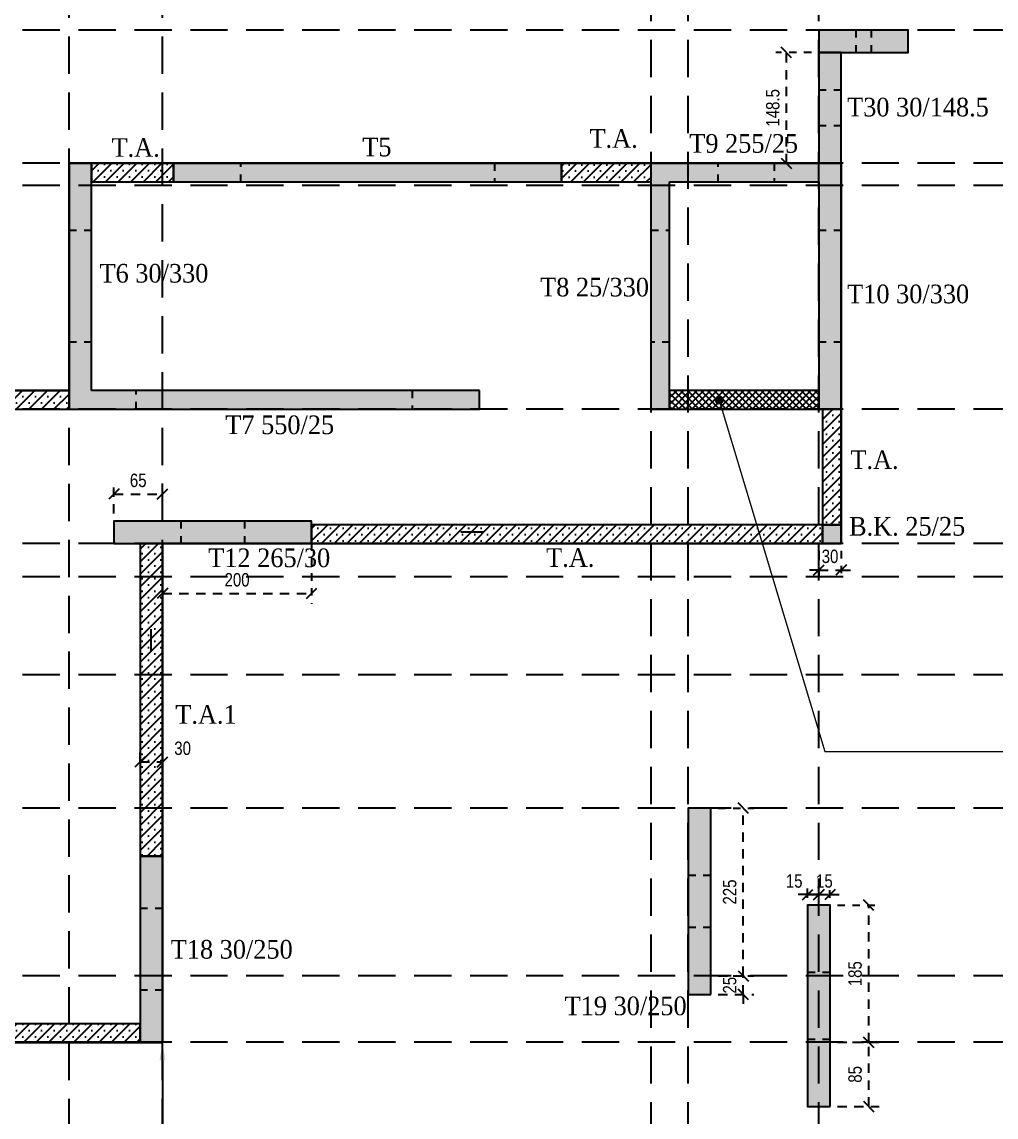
# Model space of a CAD drawing. Header units: millimetres. Extents: x -2171 to 1563, y -1758 to -1505.
# Drawn here: x -2093.51 to -2080.45, y -1614.83 to -1600.14 of the extents above; entities that cross this region are included whole.
import ezdxf

# ---------------------------------------------------------------- set-up
doc = ezdxf.new("R2010")
doc.units = ezdxf.units.MM
doc.header["$PDMODE"] = 32
for name, pattern in [('DASHDOT', [25.4, 12.7, -6.35, 0, -6.35]), ('Dashed Small', [282.222222, 141.111111, -141.111111]), ('DASHED2', [0.375, 0.25, -0.125]), ('DOT', [0.025, 0, -0.025]), ('HIDDEN', [0.375, 0.25, -0.125]), ('HIDDEN2', [0.1875, 0.125, -0.0625])]:
    doc.linetypes.add(name, pattern=pattern)
doc.layers.get('Defpoints').update_dxf_attribs({"color": 6})
for name, color, linetype in [('-S-AKSONES', 50, 'DASHDOT'), ('DIASTASEIS', 7, 'Continuous'), ('Fill_Col', 7, 'Continuous'), ('Geo_Beam', 7, 'Continuous'), ('Geo_Col', 7, 'Continuous'), ('Geo_Col_-1', 7, 'Continuous'), ('Geo_Lines', 7, 'Continuous'), ('Geo_Lines_0', 7, 'Continuous'), ('STAIRS', 9, 'Continuous'), ('STR-AXIS', 2, 'Continuous'), ('Text_Col_-1', 7, 'Continuous')]:
    doc.layers.add(name, color=color, linetype=linetype)
doc.layers.add('A-ANNO-DIMS', color=1, linetype='Continuous', lineweight=9)
doc.styles.add('1-100', font='arial.ttf', dxfattribs={"width": 0.8})
doc.styles.add('ag', font='arial.ttf', dxfattribs={"height": 0.25})
doc.styles.add('S1TmsNwRmn11_b_934_161', font='times.ttf', dxfattribs={"width": 0.933629, "height": 0.001087})
doc.styles.get("Standard").update_dxf_attribs({"font": 'tahoma.ttf'})
doc.dimstyles.new('CHRISTOFOROS', dxfattribs={"dimscale": 0.2, "dimtxt": 0.25, "dimasz": 0.6, "dimexe": 0, "dimexo": 0, "dimgap": 0, "dimtad": 0, "dimdec": 0, "dimlfac": 100, "dimzin": 0, "dimdsep": 46, "dimtxsty": 'ag', "dimblk": 'ARCHTICK', "dimcen": 0, "dimclrd": 256, "dimclre": 256, "dimclrt": 1, "dimaunit": 1, "dimadec": 0, "dimazin": 0, "dimtfac": 1, "dimtdec": 0, "dimtofl": 0, "dimtmove": 0, "dimatfit": 3, "dimfxl": 1, "dimtolj": 1, "dimtzin": 0, "dimlwd": -1, "dimlwe": -1, "dimarcsym": 0})
doc.dimstyles.new('Copy of 1-100', dxfattribs={"dimtxt": 0.18, "dimasz": 0.14, "dimexe": 0.14, "dimexo": 0.1, "dimgap": 0.09, "dimtad": 1, "dimdec": 0, "dimlfac": 100, "dimrnd": 5, "dimzin": 5, "dimdsep": 46, "dimtxsty": '1-100', "dimblk": 'OBLIQUE', "dimcen": 0.09, "dimclrd": 1, "dimclre": 1, "dimclrt": 2, "dimadec": 0, "dimazin": 0, "dimtfac": 1, "dimtdec": 0, "dimtix": 1, "dimtmove": 2, "dimatfit": 3, "dimfxl": 5, "dimfxlon": 1, "dimtolj": 1, "dimtzin": 5, "dimarcsym": 0})
doc.dimstyles.new('Copy(2) of Standard', dxfattribs={"dimscale": 96, "dimtxt": 0.003, "dimasz": 0.0025, "dimexe": 0.0008, "dimexo": 0.005, "dimgap": 0.0015, "dimtad": 1, "dimrnd": 0.05, "dimzin": 0, "dimdsep": 46, "dimtxsty": 'Standard', "dimcen": 0.001, "dimclrd": 256, "dimclrt": 256, "dimadec": 0, "dimazin": 0, "dimtfac": 1, "dimtofl": 0, "dimtmove": 0, "dimatfit": 3, "dimfxl": 5, "dimtolj": 1, "dimtzin": 0, "dimarcsym": 1})
pattern_1 = [(45, (-475.61914, 0), (-0.084189901, 0.084189901), []), (45, (-475.53495, 0), (-0.084189901, 0.084189901), [0, -0.1190625])]

# ---------------------------------------------------------------- blocks, each defined once
blk = doc.blocks.new('_Oblique')
at = {"color": 0, "linetype": 'ByBlock', "lineweight": -2}
blk.add_line((-0.5, -0.5), (0.5, 0.5), dxfattribs=at)
blk = doc.blocks.new('*D347')
at = {"layer": 'Defpoints', "color": 0, "ltscale": 0.5, "transparency": 16777216}
for p in [(-2082.825, -1611.846), (-2082.975, -1611.988), (-2082.825, -1611.988)]:
    blk.add_point(p, dxfattribs=at)
at = {"layer": 'DIASTASEIS', "color": 1, "linetype": 'HIDDEN', "lineweight": -2, "ltscale": 0.5, "transparency": 16777216}
blk.add_line((-2082.975, -1611.888), (-2082.975, -1611.706), dxfattribs=at)
at = {"layer": 'DIASTASEIS', "color": 1, "linetype": 'HIDDEN2', "lineweight": -2, "ltscale": 0.5, "transparency": 16777216}
blk.add_line((-2082.825, -1611.888), (-2082.825, -1611.706), dxfattribs=at)
at = {"layer": 'DIASTASEIS', "color": 1, "linetype": 'DASHED2', "lineweight": -2, "ltscale": 0.5, "transparency": 16777216}
for p, q in [((-2082.975, -1611.846), (-2083.115, -1611.846)), ((-2082.975, -1611.846), (-2082.825, -1611.846)), ((-2082.825, -1611.846), (-2082.685, -1611.846))]:
    blk.add_line(p, q, dxfattribs=at)
at = {"layer": 'DIASTASEIS', "color": 1, "lineweight": -2, "ltscale": 0.5, "transparency": 16777216, "xscale": 0.14, "yscale": 0.14, "zscale": 0.14}
blk.add_blockref('_Oblique', (-2082.975, -1611.846), dxfattribs=at)
at = {"layer": 'DIASTASEIS', "color": 1, "lineweight": -2, "ltscale": 0.5, "transparency": 16777216, "xscale": 0.14, "yscale": 0.14, "zscale": 0.14, "rotation": 180}
blk.add_blockref('_Oblique', (-2082.825, -1611.846), dxfattribs=at)
at = {"layer": 'DIASTASEIS', "color": 2, "ltscale": 0.5, "transparency": 16777216, "insert": (-2083.155, -1611.664), "char_height": 0.18, "attachment_point": 5, "style": '1-100'}
blk.add_mtext('\\A1;15', dxfattribs=at)
blk = doc.blocks.new('*D348')
at = {"layer": 'Defpoints', "color": 0, "ltscale": 0.5, "transparency": 16777216}
for p in [(-2084.274, -1612.936), (-2083.837, -1612.936), (-2084.274, -1613.186)]:
    blk.add_point(p, dxfattribs=at)
at = {"layer": 'DIASTASEIS', "color": 1, "linetype": 'DASHED2', "lineweight": -2, "ltscale": 0.5, "transparency": 16777216}
for p, q in [((-2083.837, -1612.936), (-2083.837, -1612.796)), ((-2083.837, -1613.186), (-2083.837, -1612.936)), ((-2083.837, -1613.186), (-2083.837, -1613.326))]:
    blk.add_line(p, q, dxfattribs=at)
at = {"layer": 'DIASTASEIS', "color": 1, "linetype": 'HIDDEN2', "lineweight": -2, "ltscale": 0.5, "transparency": 16777216}
blk.add_line((-2084.174, -1612.936), (-2083.697, -1612.936), dxfattribs=at)
at = {"layer": 'DIASTASEIS', "color": 1, "linetype": 'HIDDEN', "lineweight": -2, "ltscale": 0.5, "transparency": 16777216}
blk.add_line((-2084.174, -1613.186), (-2083.697, -1613.186), dxfattribs=at)
at = {"layer": 'DIASTASEIS', "color": 1, "lineweight": -2, "ltscale": 0.5, "transparency": 16777216, "xscale": 0.14, "yscale": 0.14, "zscale": 0.14}
for p, rotation in [((-2083.837, -1612.936), 270), ((-2083.837, -1613.186), 90)]:
    blk.add_blockref('_Oblique', p, dxfattribs=dict(at, rotation=rotation))
at = {"layer": 'DIASTASEIS', "color": 2, "ltscale": 0.5, "transparency": 16777216, "insert": (-2084.019, -1613.061), "char_height": 0.18, "attachment_point": 5, "rotation": 90, "style": '1-100'}
blk.add_mtext('\\A1;25', dxfattribs=at)
blk = doc.blocks.new('*D350')
at = {"layer": 'Defpoints', "color": 0, "ltscale": 0.5, "transparency": 16777216}
for p in [(-2082.675, -1613.826), (-2082.156, -1613.826), (-2082.675, -1614.688)]:
    blk.add_point(p, dxfattribs=at)
at = {"layer": 'DIASTASEIS', "color": 1, "linetype": 'HIDDEN2', "lineweight": -2, "ltscale": 0.5, "transparency": 16777216}
blk.add_line((-2082.575, -1613.826), (-2082.016, -1613.826), dxfattribs=at)
at = {"layer": 'DIASTASEIS', "color": 1, "linetype": 'DASHED2', "lineweight": -2, "ltscale": 0.5, "transparency": 16777216}
blk.add_line((-2082.156, -1614.688), (-2082.156, -1613.826), dxfattribs=at)
at = {"layer": 'DIASTASEIS', "color": 1, "linetype": 'HIDDEN', "lineweight": -2, "ltscale": 0.5, "transparency": 16777216}
blk.add_line((-2082.575, -1614.688), (-2082.016, -1614.688), dxfattribs=at)
at = {"layer": 'DIASTASEIS', "color": 1, "lineweight": -2, "ltscale": 0.5, "transparency": 16777216, "xscale": 0.14, "yscale": 0.14, "zscale": 0.14}
for p, rotation in [((-2082.156, -1613.826), 90), ((-2082.156, -1614.688), 270)]:
    blk.add_blockref('_Oblique', p, dxfattribs=dict(at, rotation=rotation))
at = {"layer": 'DIASTASEIS', "color": 2, "ltscale": 0.5, "transparency": 16777216, "insert": (-2082.338, -1614.257), "char_height": 0.18, "attachment_point": 5, "rotation": 90, "style": '1-100'}
blk.add_mtext('\\A1;85', dxfattribs=at)
blk = doc.blocks.new('*D355')
at = {"layer": 'Defpoints', "color": 0, "ltscale": 0.5, "transparency": 16777216}
for p in [(-2091.624, -1606.473), (-2092.274, -1606.836), (-2091.624, -1606.836)]:
    blk.add_point(p, dxfattribs=at)
at = {"layer": 'DIASTASEIS', "color": 1, "linetype": 'HIDDEN', "lineweight": -2, "ltscale": 0.5, "transparency": 16777216}
blk.add_line((-2092.274, -1606.736), (-2092.274, -1606.333), dxfattribs=at)
at = {"layer": 'DIASTASEIS', "color": 1, "linetype": 'HIDDEN2', "lineweight": -2, "ltscale": 0.5, "transparency": 16777216}
blk.add_line((-2091.624, -1606.736), (-2091.624, -1606.333), dxfattribs=at)
at = {"layer": 'DIASTASEIS', "color": 1, "linetype": 'DASHED2', "lineweight": -2, "ltscale": 0.5, "transparency": 16777216}
blk.add_line((-2092.274, -1606.473), (-2091.624, -1606.473), dxfattribs=at)
at = {"layer": 'DIASTASEIS', "color": 1, "lineweight": -2, "ltscale": 0.5, "transparency": 16777216, "xscale": 0.14, "yscale": 0.14, "zscale": 0.14, "rotation": 180}
blk.add_blockref('_Oblique', (-2092.274, -1606.473), dxfattribs=at)
at = {"layer": 'DIASTASEIS', "color": 1, "lineweight": -2, "ltscale": 0.5, "transparency": 16777216, "xscale": 0.14, "yscale": 0.14, "zscale": 0.14}
blk.add_blockref('_Oblique', (-2091.624, -1606.473), dxfattribs=at)
at = {"layer": 'DIASTASEIS', "color": 2, "ltscale": 0.5, "transparency": 16777216, "insert": (-2091.949, -1606.291), "char_height": 0.18, "attachment_point": 5, "style": '1-100'}
blk.add_mtext('\\A1;65', dxfattribs=at)
blk = doc.blocks.new('*D356')
at = {"layer": 'Defpoints', "color": 0, "ltscale": 0.5, "transparency": 16777216}
for p in [(-2082.824, -1607.136), (-2082.525, -1607.136), (-2082.525, -1607.492)]:
    blk.add_point(p, dxfattribs=at)
at = {"layer": 'DIASTASEIS', "color": 1, "linetype": 'HIDDEN', "lineweight": -2, "ltscale": 0.5, "transparency": 16777216}
blk.add_line((-2082.824, -1607.236), (-2082.824, -1607.632), dxfattribs=at)
at = {"layer": 'DIASTASEIS', "color": 1, "linetype": 'HIDDEN2', "lineweight": -2, "ltscale": 0.5, "transparency": 16777216}
blk.add_line((-2082.525, -1607.236), (-2082.525, -1607.632), dxfattribs=at)
at = {"layer": 'DIASTASEIS', "color": 1, "linetype": 'DASHED2', "lineweight": -2, "ltscale": 0.5, "transparency": 16777216}
for p, q in [((-2082.824, -1607.492), (-2082.964, -1607.492)), ((-2082.824, -1607.492), (-2082.525, -1607.492)), ((-2082.525, -1607.492), (-2082.385, -1607.492))]:
    blk.add_line(p, q, dxfattribs=at)
at = {"layer": 'DIASTASEIS', "color": 1, "lineweight": -2, "ltscale": 0.5, "transparency": 16777216, "xscale": 0.14, "yscale": 0.14, "zscale": 0.14}
blk.add_blockref('_Oblique', (-2082.824, -1607.492), dxfattribs=at)
at = {"layer": 'DIASTASEIS', "color": 1, "lineweight": -2, "ltscale": 0.5, "transparency": 16777216, "xscale": 0.14, "yscale": 0.14, "zscale": 0.14, "rotation": 180}
blk.add_blockref('_Oblique', (-2082.525, -1607.492), dxfattribs=at)
at = {"layer": 'DIASTASEIS', "color": 2, "ltscale": 0.5, "transparency": 16777216, "insert": (-2082.674, -1607.31), "char_height": 0.18, "attachment_point": 5, "style": '1-100'}
blk.add_mtext('\\A1;30', dxfattribs=at)
blk = doc.blocks.new('*D364')
at = {"layer": 'Defpoints', "color": 0, "ltscale": 0.5, "transparency": 16777216}
for p in [(-2082.675, -1611.988), (-2082.156, -1611.988), (-2082.675, -1613.826)]:
    blk.add_point(p, dxfattribs=at)
at = {"layer": 'DIASTASEIS', "color": 1, "linetype": 'HIDDEN2', "lineweight": -2, "ltscale": 0.5, "transparency": 16777216}
blk.add_line((-2082.575, -1611.988), (-2082.016, -1611.988), dxfattribs=at)
at = {"layer": 'DIASTASEIS', "color": 1, "linetype": 'DASHED2', "lineweight": -2, "ltscale": 0.5, "transparency": 16777216}
blk.add_line((-2082.156, -1613.826), (-2082.156, -1611.988), dxfattribs=at)
at = {"layer": 'DIASTASEIS', "color": 1, "linetype": 'HIDDEN', "lineweight": -2, "ltscale": 0.5, "transparency": 16777216}
blk.add_line((-2082.575, -1613.826), (-2082.016, -1613.826), dxfattribs=at)
at = {"layer": 'DIASTASEIS', "color": 1, "lineweight": -2, "ltscale": 0.5, "transparency": 16777216, "xscale": 0.14, "yscale": 0.14, "zscale": 0.14}
for p, rotation in [((-2082.156, -1611.988), 90), ((-2082.156, -1613.826), 270)]:
    blk.add_blockref('_Oblique', p, dxfattribs=dict(at, rotation=rotation))
at = {"layer": 'DIASTASEIS', "color": 2, "ltscale": 0.5, "transparency": 16777216, "insert": (-2082.338, -1612.907), "char_height": 0.18, "attachment_point": 5, "rotation": 90, "style": '1-100'}
blk.add_mtext('\\A1;185', dxfattribs=at)
blk = doc.blocks.new('*D365')
at = {"layer": 'Defpoints', "color": 0, "ltscale": 0.5, "transparency": 16777216}
for p in [(-2082.675, -1611.846), (-2082.825, -1611.988), (-2082.675, -1611.988)]:
    blk.add_point(p, dxfattribs=at)
at = {"layer": 'DIASTASEIS', "color": 1, "linetype": 'HIDDEN', "lineweight": -2, "ltscale": 0.5, "transparency": 16777216}
blk.add_line((-2082.825, -1611.888), (-2082.825, -1611.706), dxfattribs=at)
at = {"layer": 'DIASTASEIS', "color": 1, "linetype": 'HIDDEN2', "lineweight": -2, "ltscale": 0.5, "transparency": 16777216}
blk.add_line((-2082.675, -1611.888), (-2082.675, -1611.706), dxfattribs=at)
at = {"layer": 'DIASTASEIS', "color": 1, "linetype": 'DASHED2', "lineweight": -2, "ltscale": 0.5, "transparency": 16777216}
for p, q in [((-2082.825, -1611.846), (-2082.965, -1611.846)), ((-2082.825, -1611.846), (-2082.675, -1611.846)), ((-2082.675, -1611.846), (-2082.535, -1611.846))]:
    blk.add_line(p, q, dxfattribs=at)
at = {"layer": 'DIASTASEIS', "color": 1, "lineweight": -2, "ltscale": 0.5, "transparency": 16777216, "xscale": 0.14, "yscale": 0.14, "zscale": 0.14}
blk.add_blockref('_Oblique', (-2082.825, -1611.846), dxfattribs=at)
at = {"layer": 'DIASTASEIS', "color": 1, "lineweight": -2, "ltscale": 0.5, "transparency": 16777216, "xscale": 0.14, "yscale": 0.14, "zscale": 0.14, "rotation": 180}
blk.add_blockref('_Oblique', (-2082.675, -1611.846), dxfattribs=at)
at = {"layer": 'DIASTASEIS', "color": 2, "ltscale": 0.5, "transparency": 16777216, "insert": (-2082.75, -1611.664), "char_height": 0.18, "attachment_point": 5, "style": '1-100'}
blk.add_mtext('\\A1;15', dxfattribs=at)
blk = doc.blocks.new('*D366')
at = {"layer": 'Defpoints', "color": 0, "ltscale": 0.5, "transparency": 16777216}
for p in [(-2084.274, -1610.686), (-2083.837, -1610.686), (-2084.274, -1612.936)]:
    blk.add_point(p, dxfattribs=at)
at = {"layer": 'DIASTASEIS', "color": 1, "linetype": 'HIDDEN2', "lineweight": -2, "ltscale": 0.5, "transparency": 16777216}
blk.add_line((-2084.174, -1610.686), (-2083.697, -1610.686), dxfattribs=at)
at = {"layer": 'DIASTASEIS', "color": 1, "linetype": 'DASHED2', "lineweight": -2, "ltscale": 0.5, "transparency": 16777216}
blk.add_line((-2083.837, -1612.936), (-2083.837, -1610.686), dxfattribs=at)
at = {"layer": 'DIASTASEIS', "color": 1, "linetype": 'HIDDEN', "lineweight": -2, "ltscale": 0.5, "transparency": 16777216}
blk.add_line((-2084.174, -1612.936), (-2083.697, -1612.936), dxfattribs=at)
at = {"layer": 'DIASTASEIS', "color": 1, "lineweight": -2, "ltscale": 0.5, "transparency": 16777216, "xscale": 0.14, "yscale": 0.14, "zscale": 0.14}
for p, rotation in [((-2083.837, -1610.686), 90), ((-2083.837, -1612.936), 270)]:
    blk.add_blockref('_Oblique', p, dxfattribs=dict(at, rotation=rotation))
at = {"layer": 'DIASTASEIS', "color": 2, "ltscale": 0.5, "transparency": 16777216, "insert": (-2084.019, -1611.811), "char_height": 0.18, "attachment_point": 5, "rotation": 90, "style": '1-100'}
blk.add_mtext('\\A1;225', dxfattribs=at)
blk = doc.blocks.new('*D368')
at = {"layer": 'Defpoints', "color": 0, "ltscale": 0.5, "transparency": 16777216}
for p in [(-2089.624, -1606.836), (-2089.624, -1607.805), (-2091.624, -1608.168)]:
    blk.add_point(p, dxfattribs=at)
at = {"layer": 'DIASTASEIS', "color": 1, "linetype": 'HIDDEN2', "lineweight": -2, "ltscale": 0.5, "transparency": 16777216}
blk.add_line((-2089.624, -1606.936), (-2089.624, -1607.945), dxfattribs=at)
at = {"layer": 'DIASTASEIS', "color": 1, "linetype": 'HIDDEN', "lineweight": -2, "ltscale": 0.5, "transparency": 16777216}
blk.add_line((-2091.624, -1608.068), (-2091.624, -1607.665), dxfattribs=at)
at = {"layer": 'DIASTASEIS', "color": 1, "linetype": 'DASHED2', "lineweight": -2, "ltscale": 0.5, "transparency": 16777216}
blk.add_line((-2091.624, -1607.805), (-2089.624, -1607.805), dxfattribs=at)
at = {"layer": 'DIASTASEIS', "color": 1, "lineweight": -2, "ltscale": 0.5, "transparency": 16777216, "xscale": 0.14, "yscale": 0.14, "zscale": 0.14, "rotation": 180}
blk.add_blockref('_Oblique', (-2091.624, -1607.805), dxfattribs=at)
at = {"layer": 'DIASTASEIS', "color": 1, "lineweight": -2, "ltscale": 0.5, "transparency": 16777216, "xscale": 0.14, "yscale": 0.14, "zscale": 0.14}
blk.add_blockref('_Oblique', (-2089.624, -1607.805), dxfattribs=at)
at = {"layer": 'DIASTASEIS', "color": 2, "ltscale": 0.5, "transparency": 16777216, "insert": (-2090.624, -1607.624), "char_height": 0.18, "attachment_point": 5, "style": '1-100'}
blk.add_mtext('\\A1;200', dxfattribs=at)
blk = doc.blocks.new('*D375')
at = {"layer": 'Defpoints', "color": 0, "ltscale": 0.5, "transparency": 16777216}
for p in [(-2083.259, -1600.551), (-2082.824, -1600.551), (-2082.824, -1602.036)]:
    blk.add_point(p, dxfattribs=at)
at = {"layer": 'DIASTASEIS', "color": 1, "linetype": 'HIDDEN2', "lineweight": -2, "ltscale": 0.5, "transparency": 16777216}
blk.add_line((-2082.924, -1600.551), (-2083.399, -1600.551), dxfattribs=at)
at = {"layer": 'DIASTASEIS', "color": 1, "linetype": 'DASHED2', "lineweight": -2, "ltscale": 0.5, "transparency": 16777216}
blk.add_line((-2083.259, -1602.036), (-2083.259, -1600.551), dxfattribs=at)
at = {"layer": 'DIASTASEIS', "color": 1, "linetype": 'HIDDEN', "lineweight": -2, "ltscale": 0.5, "transparency": 16777216}
blk.add_line((-2082.924, -1602.036), (-2083.399, -1602.036), dxfattribs=at)
at = {"layer": 'DIASTASEIS', "color": 1, "lineweight": -2, "ltscale": 0.5, "transparency": 16777216, "xscale": 0.14, "yscale": 0.14, "zscale": 0.14}
for p, rotation in [((-2083.259, -1600.551), 90), ((-2083.259, -1602.036), 270)]:
    blk.add_blockref('_Oblique', p, dxfattribs=dict(at, rotation=rotation))
at = {"layer": 'DIASTASEIS', "color": 2, "ltscale": 0.5, "transparency": 16777216, "insert": (-2083.441, -1601.293), "char_height": 0.18, "attachment_point": 5, "rotation": 90, "style": '1-100'}
blk.add_mtext('\\A1;148.5', dxfattribs=at)
blk = doc.blocks.new('*D378')
at = {"layer": 'Defpoints', "color": 0, "ltscale": 0.5, "transparency": 16777216}
for p in [(-2091.924, -1610.066), (-2091.624, -1610.066), (-2091.624, -1610.066)]:
    blk.add_point(p, dxfattribs=at)
at = {"layer": 'DIASTASEIS', "color": 1, "linetype": 'HIDDEN', "lineweight": -2, "ltscale": 0.5, "transparency": 16777216}
blk.add_line((-2091.924, -1610.066), (-2091.924, -1609.926), dxfattribs=at)
at = {"layer": 'DIASTASEIS', "color": 1, "linetype": 'DASHED2', "lineweight": -2, "ltscale": 0.5, "transparency": 16777216}
blk.add_line((-2091.924, -1610.066), (-2091.624, -1610.066), dxfattribs=at)
at = {"layer": 'DIASTASEIS', "color": 1, "linetype": 'HIDDEN2', "lineweight": -2, "ltscale": 0.5, "transparency": 16777216}
blk.add_line((-2091.624, -1610.066), (-2091.624, -1610.206), dxfattribs=at)
at = {"layer": 'DIASTASEIS', "color": 1, "lineweight": -2, "ltscale": 0.5, "transparency": 16777216, "xscale": 0.14, "yscale": 0.14, "zscale": 0.14, "rotation": 180}
blk.add_blockref('_Oblique', (-2091.924, -1610.066), dxfattribs=at)
at = {"layer": 'DIASTASEIS', "color": 1, "lineweight": -2, "ltscale": 0.5, "transparency": 16777216, "xscale": 0.14, "yscale": 0.14, "zscale": 0.14}
blk.add_blockref('_Oblique', (-2091.624, -1610.066), dxfattribs=at)
at = {"layer": 'DIASTASEIS', "color": 2, "ltscale": 0.5, "transparency": 16777216, "insert": (-2091.354, -1609.884), "char_height": 0.18, "attachment_point": 5, "style": '1-100'}
blk.add_mtext('\\A1;30', dxfattribs=at)
blk = doc.blocks.new('*D409')
at = {"layer": '-S-AKSONES', "color": 0, "lineweight": -2, "ltscale": 0.5, "transparency": 16777216}
for p, q in [((-2092.104, -1613.829), (-2091.701, -1613.829)), ((-2092.104, -1618.049), (-2091.701, -1618.049))]:
    blk.add_line(p, q, dxfattribs=at)
at = {"layer": '-S-AKSONES', "lineweight": -2, "ltscale": 0.5, "transparency": 16777216}
blk.add_line((-2091.624, -1614.069), (-2091.624, -1617.809), dxfattribs=at)
at = {"layer": '-S-AKSONES', "ltscale": 0.5, "transparency": 16777216}
for points in [[(-2091.664, -1614.069), (-2091.584, -1614.069), (-2091.624, -1613.829)], [(-2091.664, -1617.809), (-2091.584, -1617.809), (-2091.624, -1618.049)]]:
    blk.add_solid(points, dxfattribs=at)
at = {"layer": 'Defpoints', "color": 0, "ltscale": 0.5, "transparency": 16777216}
for p in [(-2091.624, -1613.829), (-2091.624, -1618.049), (-2091.624, -1618.049)]:
    blk.add_point(p, dxfattribs=at)
at = {"layer": '-S-AKSONES', "ltscale": 0.5, "transparency": 16777216, "insert": (-2091.918, -1615.939), "char_height": 0.288, "attachment_point": 5, "rotation": 90}
blk.add_mtext('\\A1;4.20', dxfattribs=at)
blk = doc.blocks.new('_ArchTick')
at = {"color": 0, "linetype": 'ByBlock', "const_width": 0.15}
blk.add_lwpolyline([(-0.5, -0.5), (0.5, 0.5)], dxfattribs=at)

msp = doc.modelspace()

# ---------------------------------------------------------------- hatches: boundary and pattern name
at = {"linetype": 'Continuous', "ltscale": 0.5}
h = msp.add_hatch(dxfattribs=at)
h.set_pattern_fill('ANSI37', color=8, scale=0.02)
h.set_pattern_definition([(45, (-701.203736, -3514.26348), (-0.0449012806, 0.0449012806), []), (135, (-701.203736, -3514.26348), (-0.0449012806, -0.0449012806), [])])
h.paths.add_polyline_path([(-2084.8245, -1605.3358), (-2082.8215, -1605.336), (-2082.8215, -1605.086), (-2084.8245, -1605.0858)])
at = {"layer": 'Fill_Col', "ltscale": 0.5}
h = msp.add_hatch(color=253, dxfattribs=at)
h.dxf.hatch_style = 1
h.paths.add_polyline_path([(-2082.8245, -1600.5505), (-2081.6245, -1600.5505), (-2081.6245, -1600.2505), (-2082.8245, -1600.2505)])
h = msp.add_hatch(color=253, dxfattribs=at)
h.dxf.hatch_style = 1
h.paths.add_polyline_path([(-2082.5245, -1602.0359), (-2082.5245, -1600.5505), (-2082.8245, -1600.5505), (-2082.8245, -1602.0359)])
at = {"layer": 'Fill_Col'}
for points in [[(-2092.5745, -1605.0859), (-2092.5745, -1602.0359), (-2092.8745, -1602.0359), (-2092.8745, -1605.3359), (-2092.7245, -1605.2109)], [(-2091.4745, -1602.2859), (-2086.2742, -1602.2859), (-2086.2742, -1602.0359), (-2091.4745, -1602.0359)], [(-2084.8245, -1605.3359), (-2084.8245, -1602.2859), (-2084.9495, -1602.1609), (-2085.0745, -1602.0359), (-2085.0745, -1605.3359)], [(-2084.8245, -1602.2859), (-2082.8245, -1602.2859), (-2082.6745, -1602.1609), (-2082.5245, -1602.0359), (-2085.0745, -1602.0359), (-2084.9495, -1602.1609)], [(-2082.5245, -1605.3359), (-2082.5245, -1602.0359), (-2082.6745, -1602.1609), (-2082.8245, -1602.2859), (-2082.8245, -1605.3359)], [(-2092.8745, -1605.3359), (-2087.3745, -1605.3359), (-2087.3745, -1605.0859), (-2092.5745, -1605.0859), (-2092.7245, -1605.2109)], [(-2092.2742, -1607.1359), (-2089.6242, -1607.1359), (-2089.6242, -1606.8359), (-2092.2742, -1606.8359)], [(-2082.5243, -1607.1359), (-2082.5243, -1606.8859), (-2082.7743, -1606.8859), (-2082.7743, -1607.1359)], [(-2091.6241, -1613.8288), (-2091.6241, -1611.3288), (-2091.9241, -1611.3288), (-2091.9241, -1613.8288)]]:
    msp.add_hatch(color=253, dxfattribs=at).paths.add_polyline_path(points)
at = {"layer": 'Fill_Col', "ltscale": 0.5}
h = msp.add_hatch(color=253, dxfattribs=at)
h.dxf.hatch_style = 1
h.paths.add_polyline_path([(-2084.2744, -1613.1859), (-2084.2744, -1610.6859), (-2084.5744, -1610.6859), (-2084.5744, -1613.1859)])
h = msp.add_hatch(color=253, dxfattribs=at)
h.dxf.hatch_style = 1
h.paths.add_polyline_path([(-2082.6745, -1614.6879), (-2082.6745, -1611.9879), (-2082.9745, -1611.9879), (-2082.9745, -1614.6879)])
at = {"layer": 'Geo_Col_-1', "ltscale": 0.5, "transparency": 33554572}
h = msp.add_hatch(dxfattribs=at)
h.set_pattern_fill('SACNCR', scale=0.05)
h.set_pattern_definition(pattern_1)
h.paths.add_polyline_path([(-2092.5745, -1602.2859), (-2091.4745, -1602.2859), (-2091.4745, -1602.0359), (-2092.5745, -1602.0359)])
h = msp.add_hatch(dxfattribs=at)
h.set_pattern_fill('SACNCR', scale=0.05)
h.set_pattern_definition([(45, (-475.61868, -0.00592), (-0.084189901, 0.084189901), []), (45, (-475.53449, -0.00592), (-0.084189901, 0.084189901), [0, -0.1190625])])
h.paths.add_polyline_path([(-2086.2737, -1602.2859), (-2085.0742, -1602.2859), (-2085.0742, -1602.0359), (-2086.2742, -1602.0359), (-2086.2742, -1602.0418), (-2086.2737, -1602.0418)])
h = msp.add_hatch(dxfattribs=at)
h.set_pattern_fill('SACNCR', scale=0.05)
h.set_pattern_definition(pattern_1)
h.paths.add_polyline_path([(-2095.4303, -1605.3358), (-2092.8745, -1605.3359), (-2092.8745, -1605.0858), (-2095.4301, -1605.0858), (-2095.4303, -1605.086)])
h = msp.add_hatch(dxfattribs=at)
h.set_pattern_fill('SACNCR', scale=0.05)
h.set_pattern_definition(pattern_1)
h.paths.add_polyline_path([(-2082.5243, -1606.8859), (-2082.5243, -1605.3359), (-2082.7743, -1605.3359), (-2082.7743, -1606.8859)])
h = msp.add_hatch(dxfattribs=at)
h.set_pattern_fill('SACNCR', scale=0.05)
h.set_pattern_definition(pattern_1)
h.paths.add_polyline_path([(-2082.7743, -1606.8859), (-2089.6242, -1606.8859), (-2089.6242, -1607.1359), (-2082.7743, -1607.1359)])
h = msp.add_hatch(dxfattribs=at)
h.set_pattern_fill('SACNCR', scale=0.05)
h.set_pattern_definition(pattern_1)
h.paths.add_polyline_path([(-2091.6241, -1611.3288), (-2091.6241, -1607.1359), (-2091.9241, -1607.1359), (-2091.9241, -1611.3288)])
h = msp.add_hatch(dxfattribs=at)
h.set_pattern_fill('SACNCR', scale=0.05)
h.set_pattern_definition(pattern_1)
h.paths.add_polyline_path([(-2097.9242, -1613.826), (-2097.9242, -1613.8288), (-2091.9241, -1613.8288), (-2091.9241, -1613.5788), (-2097.7742, -1613.5788), (-2097.7742, -1613.826)])

# ---------------------------------------------------------------- linework, layer by layer
at = {"layer": 'Geo_Beam', "color": 214}
for points in [[(-2082.6245, -1605.3359), (-2083.0245, -1605.3359)], [(-2087.3241, -1606.9859), (-2087.6241, -1606.9859)], [(-2091.7819, -1608.286), (-2091.7819, -1608.586)]]:
    msp.add_lwpolyline(points, dxfattribs=at)
at = {"layer": 'Geo_Col', "color": 94}
for points in [[(-2082.8245, -1600.5505), (-2081.6245, -1600.5505), (-2081.6245, -1600.2505), (-2082.8245, -1600.2505)], [(-2082.5245, -1602.0359), (-2082.5245, -1600.5505), (-2082.8245, -1600.5505), (-2082.8245, -1602.0359)], [(-2092.5745, -1602.2859), (-2091.4745, -1602.2859), (-2091.4745, -1602.0359), (-2092.5745, -1602.0359)], [(-2091.4745, -1602.2859), (-2086.2742, -1602.2859), (-2086.2742, -1602.0359), (-2091.4745, -1602.0359)], [(-2086.2737, -1602.2859), (-2085.0742, -1602.2859), (-2085.0742, -1602.0359), (-2086.2742, -1602.0359), (-2086.2742, -1602.0418), (-2086.2737, -1602.0418)], [(-2095.4303, -1605.3358), (-2092.8745, -1605.3359), (-2092.8745, -1605.0858), (-2095.4301, -1605.0858), (-2095.4303, -1605.086)], [(-2082.5243, -1606.8859), (-2082.5243, -1605.3359), (-2082.7743, -1605.3359), (-2082.7743, -1606.8859)], [(-2092.2742, -1607.1359), (-2089.6242, -1607.1359), (-2089.6242, -1606.8359), (-2092.2742, -1606.8359)], [(-2082.7743, -1606.8859), (-2089.6242, -1606.8859), (-2089.6242, -1607.1359), (-2082.7743, -1607.1359)], [(-2082.5243, -1607.1359), (-2082.5243, -1606.8859), (-2082.7743, -1606.8859), (-2082.7743, -1607.1359)], [(-2091.6241, -1611.3288), (-2091.6241, -1607.1359), (-2091.9241, -1607.1359), (-2091.9241, -1611.3288)], [(-2084.2744, -1613.1859), (-2084.2744, -1610.6859), (-2084.5744, -1610.6859), (-2084.5744, -1613.1859)], [(-2091.6241, -1613.8288), (-2091.6241, -1611.3288), (-2091.9241, -1611.3288), (-2091.9241, -1613.8288)], [(-2082.6745, -1614.6879), (-2082.6745, -1611.9879), (-2082.9745, -1611.9879), (-2082.9745, -1614.6879)], [(-2097.9242, -1613.826), (-2097.9242, -1613.8288), (-2091.9241, -1613.8288), (-2091.9241, -1613.5788), (-2097.7742, -1613.5788), (-2097.7742, -1613.826)]]:
    msp.add_lwpolyline(points, close=True, dxfattribs=at)
at = {"layer": 'Geo_Col', "color": 94, "linetype": 'DOT'}
for points in [[(-2082.8245, -1600.5505), (-2082.3245, -1600.5505), (-2082.3245, -1600.2505), (-2082.8245, -1600.2505)], [(-2081.6245, -1600.2505), (-2082.1245, -1600.2505), (-2082.1245, -1600.5505), (-2081.6245, -1600.5505)], [(-2082.8245, -1600.5505), (-2082.8245, -1601.0505), (-2082.5245, -1601.0505), (-2082.5245, -1600.5505)], [(-2082.5245, -1602.0359), (-2082.5245, -1601.5359), (-2082.8245, -1601.5359), (-2082.8245, -1602.0359)], [(-2092.8745, -1602.0359), (-2092.8745, -1602.9359), (-2092.5745, -1602.9359), (-2092.5745, -1602.0359)], [(-2091.4745, -1602.2859), (-2090.5745, -1602.2859), (-2090.5745, -1602.0359), (-2091.4745, -1602.0359)], [(-2086.2742, -1602.0359), (-2087.1742, -1602.0359), (-2087.1742, -1602.2859), (-2086.2742, -1602.2859)], [(-2085.0745, -1602.0359), (-2085.0745, -1602.9359), (-2084.8245, -1602.9359), (-2084.8245, -1602.2859), (-2084.1745, -1602.2859), (-2084.1745, -1602.0359)], [(-2082.5245, -1602.0359), (-2083.4245, -1602.0359), (-2083.4245, -1602.2859), (-2082.8245, -1602.2859), (-2082.8245, -1602.9359), (-2082.5245, -1602.9359)], [(-2092.8745, -1605.3359), (-2091.9745, -1605.3359), (-2091.9745, -1605.0859), (-2092.5745, -1605.0859), (-2092.5745, -1604.4359), (-2092.8745, -1604.4359)], [(-2084.8245, -1605.3359), (-2084.8245, -1604.4359), (-2085.0745, -1604.4359), (-2085.0745, -1605.3359)], [(-2082.5245, -1605.3359), (-2082.5245, -1604.4359), (-2082.8245, -1604.4359), (-2082.8245, -1605.3359)], [(-2087.3745, -1605.0859), (-2088.2745, -1605.0859), (-2088.2745, -1605.3359), (-2087.3745, -1605.3359)], [(-2092.2742, -1607.1359), (-2091.3742, -1607.1359), (-2091.3742, -1606.8359), (-2092.2742, -1606.8359)], [(-2089.6242, -1606.8359), (-2090.5242, -1606.8359), (-2090.5242, -1607.1359), (-2089.6242, -1607.1359)], [(-2084.5744, -1610.6859), (-2084.5744, -1611.5859), (-2084.2744, -1611.5859), (-2084.2744, -1610.6859)], [(-2091.9241, -1611.3288), (-2091.9241, -1612.0288), (-2091.6241, -1612.0288), (-2091.6241, -1611.3288)], [(-2082.9745, -1611.9879), (-2082.9745, -1612.8879), (-2082.6745, -1612.8879), (-2082.6745, -1611.9879)], [(-2084.2744, -1613.1859), (-2084.2744, -1612.2859), (-2084.5744, -1612.2859), (-2084.5744, -1613.1859)], [(-2091.6241, -1613.8288), (-2091.6241, -1613.1288), (-2091.9241, -1613.1288), (-2091.9241, -1613.8288)], [(-2082.6745, -1614.6879), (-2082.6745, -1613.7879), (-2082.9745, -1613.7879), (-2082.9745, -1614.6879)]]:
    msp.add_lwpolyline(points, close=True, dxfattribs=at)
at = {"layer": 'Geo_Col', "color": 94}
for points in [[(-2092.5745, -1602.0359), (-2092.8745, -1602.0359)], [(-2092.8745, -1602.0359), (-2092.8745, -1605.3359)], [(-2092.5745, -1605.0859), (-2092.5745, -1602.0359)], [(-2085.0745, -1602.0359), (-2085.0745, -1605.3359)], [(-2082.5245, -1602.0359), (-2085.0745, -1602.0359)], [(-2082.5245, -1605.3359), (-2082.5245, -1602.0359)], [(-2084.8245, -1605.3359), (-2084.8245, -1602.2859)], [(-2084.8245, -1602.2859), (-2082.8245, -1602.2859)], [(-2082.8245, -1602.2859), (-2082.8245, -1605.3359)], [(-2087.3745, -1605.0859), (-2092.5745, -1605.0859)], [(-2087.3745, -1605.3359), (-2087.3745, -1605.0859)], [(-2092.8745, -1605.3359), (-2087.3745, -1605.3359)], [(-2085.0745, -1605.3359), (-2084.8245, -1605.3359)], [(-2082.8245, -1605.3359), (-2082.5245, -1605.3359)]]:
    msp.add_lwpolyline(points, dxfattribs=at)
at = {"layer": 'Geo_Lines', "color": 94}
msp.add_lwpolyline([(-2111.5411, -1596.9854), (-2095.4303, -1596.9858), (-2095.4305, -1605.0859), (-2092.8745, -1605.0859), (-2092.8745, -1602.0359), (-2082.5245, -1602.0359), (-2082.5245, -1607.1359), (-2091.6243, -1607.1359), (-2091.6241, -1613.8261), (-2107.3084, -1613.8264), (-2107.3084, -1610.6858), (-2113.2213, -1610.6859), (-2113.2212, -1607.3359), (-2111.5414, -1607.3358), (-2111.5411, -1596.9856)], dxfattribs=at)
at = {"layer": 'Geo_Lines_0', "color": 94}
msp.add_lwpolyline([(-2082.8245, -1605.3359), (-2082.8245, -1605.0859), (-2084.8245, -1605.0859), (-2084.8245, -1605.3357)], close=True, dxfattribs=at)
at = {"layer": 'STAIRS', "color": 8, "linetype": 'Dashed Small', "lineweight": 13}
for p, q in [((-2091.2244, -1602.2859), (-2092.5744, -1602.2859)), ((-2092.5744, -1602.2859), (-2092.5744, -1605.0859)), ((-2091.1244, -1602.2859), (-2091.2244, -1602.2859)), ((-2090.9345, -1602.2859), (-2091.1244, -1602.2859)), ((-2092.5744, -1605.0859), (-2091.1244, -1605.0859)), ((-2091.1244, -1605.0859), (-2090.8244, -1605.0859)), ((-2090.8244, -1605.0859), (-2090.5244, -1605.0859)), ((-2090.5244, -1605.0859), (-2090.2244, -1605.0859)), ((-2090.2244, -1605.0859), (-2089.9244, -1605.0859)), ((-2089.9244, -1605.0859), (-2089.6244, -1605.0859)), ((-2089.6244, -1605.0859), (-2089.3244, -1605.0859)), ((-2089.3244, -1605.0859), (-2089.0244, -1605.0859)), ((-2089.0244, -1605.0859), (-2088.7244, -1605.0859)), ((-2088.7244, -1605.0859), (-2088.6994, -1605.0859))]:
    msp.add_line(p, q, dxfattribs=at)
at = {"layer": 'STAIRS', "color": 8, "linetype": 'Continuous', "lineweight": 13}
for p, q in [((-2088.7244, -1602.2859), (-2090.8244, -1602.2859)), ((-2090.5244, -1602.2859), (-2090.8244, -1602.2859)), ((-2090.2244, -1602.2859), (-2090.5244, -1602.2859)), ((-2089.9244, -1602.2859), (-2090.2244, -1602.2859)), ((-2089.6244, -1602.2859), (-2089.9244, -1602.2859)), ((-2089.3244, -1602.2859), (-2089.6244, -1602.2859)), ((-2089.0244, -1602.2859), (-2089.3244, -1602.2859))]:
    msp.add_line(p, q, dxfattribs=at)
at = {"layer": 'STAIRS', "color": 8, "linetype": 'HIDDEN2', "lineweight": 13}
msp.add_line((-2088.7244, -1602.2859), (-2089.0244, -1602.2859), dxfattribs=at)
at = {"layer": 'STR-AXIS', "color": 2, "linetype": 'HIDDEN', "ltscale": 2}
for p, q in [((-2092.8742, -1620.3369), (-2092.8742, -1592.0799)), ((-2091.6241, -1620.3369), (-2091.6241, -1592.0799)), ((-2085.0742, -1620.3812), (-2085.0742, -1592.0799)), ((-2084.5744, -1620.3812), (-2084.5744, -1592.0799)), ((-2082.8243, -1620.3812), (-2082.8243, -1592.0799)), ((-2061.5, -1600.2505), (-2116.2276, -1600.2505)), ((-2061.5, -1602.0359), (-2116.2276, -1602.0359)), ((-2061.5, -1602.3331), (-2115.2838, -1602.3331)), ((-2061.5, -1605.3359), (-2116.2276, -1605.3359)), ((-2061.5, -1607.1359), (-2116.2276, -1607.1359)), ((-2061.5001, -1607.5853), (-2116.2276, -1607.5853)), ((-2061.5002, -1608.9001), (-2116.2278, -1608.9001)), ((-2061.5, -1610.6856), (-2116.2276, -1610.6856)), ((-2061.5, -1612.9359), (-2116.2276, -1612.9359)), ((-2061.5, -1613.8259), (-2116.2276, -1613.8259))]:
    msp.add_line(p, q, dxfattribs=at)

# ---------------------------------------------------------------- texts
at = {"layer": 'Text_Col_-1', "color": 200, "style": 'S1TmsNwRmn11_b_934_161', "width": 0.933629}
for s, p in [('T30 30/148.5', (-2082.4447, -1601.4077)), ('T.A.', (-2085.8983, -1601.8286)), ('T.A.', (-2092.3066, -1601.9499)), ('T5', (-2088.9446, -1601.9434)), ('T9 255/25', (-2084.5612, -1601.8952)), ('T6 30/330', (-2092.4675, -1603.6367)), ('T8 25/330', (-2086.5607, -1603.8224)), ('T10 30/330', (-2082.4443, -1603.9144)), ('T7 550/25', (-2090.7814, -1605.6691)), ('T.A.', (-2082.4009, -1606.1367)), ('B.K. 25/25', (-2082.4191, -1607.0309)), ('T12 265/30', (-2091.0104, -1607.4532)), ('T.A.', (-2086.48, -1607.4495)), ('T.A.1', (-2091.4514, -1609.5542)), ('T18 30/250', (-2091.5131, -1612.7047)), ('T19 30/250', (-2086.2321, -1613.4634))]:
    msp.add_text(s, height=0.25, dxfattribs=at).set_placement(p)

# ---------------------------------------------------------------- dimensions: what is measured, and where the dimension line sits
at = {"layer": '-S-AKSONES', "color": 253, "ltscale": 0.5}
dim = msp.add_linear_dim(base=(-2091.6241, -1618.0489), p1=(-2091.6241, -1613.8288), p2=(-2091.6241, -1618.0489), angle=90, dimstyle='Copy(2) of Standard', override={"dimtmove": 1}, dxfattribs=at)
dim.commit()
dim.dimension.update_dxf_attribs({"geometry": '*D409', "text_midpoint": (-2091.9181, -1615.9389)})
at = {"layer": 'DIASTASEIS', "color": 253, "ltscale": 0.5}
dim = msp.add_linear_dim(base=(-2083.2591, -1600.5505), p1=(-2082.8243, -1602.0359), p2=(-2082.8243, -1600.5505), angle=90, dimstyle='Copy of 1-100', override={"dimdec": 1, "dimrnd": 0}, dxfattribs=at)
dim.commit()
dim.dimension.update_dxf_attribs({"geometry": '*D375', "text_midpoint": (-2083.441, -1601.2932)})
for base, p1, p2, picture, middle in [((-2091.6241, -1606.473), (-2092.2742, -1606.8359), (-2091.6241, -1606.8359), '*D355', (-2091.9491, -1606.2911)), ((-2089.6242, -1607.8055), (-2091.6241, -1608.1684), (-2089.6242, -1606.8359), '*D368', (-2090.6241, -1607.6236)), ((-2082.5245, -1607.4917), (-2082.8243, -1607.1359), (-2082.5245, -1607.1359), '*D356', (-2082.6744, -1607.3097)), ((-2082.6745, -1611.8461), (-2082.8245, -1611.9879), (-2082.6745, -1611.9879), '*D365', (-2082.7495, -1611.6642))]:
    dim = msp.add_linear_dim(base=base, p1=p1, p2=p2, dimstyle='Copy of 1-100', dxfattribs=at)
    dim.commit()
    dim.dimension.update_dxf_attribs({"geometry": picture, "text_midpoint": middle})
for base, p1, p2, picture, middle in [((-2091.6242, -1610.0661), (-2091.9241, -1610.0661), (-2091.6242, -1610.0661), '*D378', (-2091.3543, -1609.8841)), ((-2082.8245, -1611.8461), (-2082.9745, -1611.9879), (-2082.8245, -1611.9879), '*D347', (-2083.155, -1611.6642))]:
    dim = msp.add_linear_dim(base=base, p1=p1, p2=p2, dimstyle='Copy of 1-100', dxfattribs=at)
    dim.commit()
    dim.dimension.update_dxf_attribs({"geometry": picture, "text_midpoint": middle, "dimtype": 128})
for base, p1, p2, picture, middle in [((-2083.837, -1610.6859), (-2084.2744, -1612.9359), (-2084.2744, -1610.6859), '*D366', (-2084.0189, -1611.8109)), ((-2082.1565, -1611.9879), (-2082.6745, -1613.8259), (-2082.6745, -1611.9879), '*D364', (-2082.3384, -1612.9069)), ((-2083.837, -1612.9359), (-2084.2744, -1613.1859), (-2084.2744, -1612.9359), '*D348', (-2084.0189, -1613.0609)), ((-2082.1565, -1613.8259), (-2082.6745, -1614.6879), (-2082.6745, -1613.8259), '*D350', (-2082.3384, -1614.2569))]:
    dim = msp.add_linear_dim(base=base, p1=p1, p2=p2, angle=90, dimstyle='Copy of 1-100', dxfattribs=at)
    dim.commit()
    dim.dimension.update_dxf_attribs({"geometry": picture, "text_midpoint": middle})

# ---------------------------------------------------------------- leaders
at = {"layer": 'A-ANNO-DIMS', "color": 1, "linetype": 'Continuous'}
msp.add_leader([(-2084.1587, -1605.2118), (-2082.7419, -1609.9281), (-2078.8649, -1609.9281)], dimstyle='CHRISTOFOROS', override={"dimclrd": 1, "dimldrblk": 'Dot', "dimfxl": 0.1, "dimfxlon": 1, "dimarcsym": 1}, dxfattribs=at)

doc.saveas('drawing.dxf')
